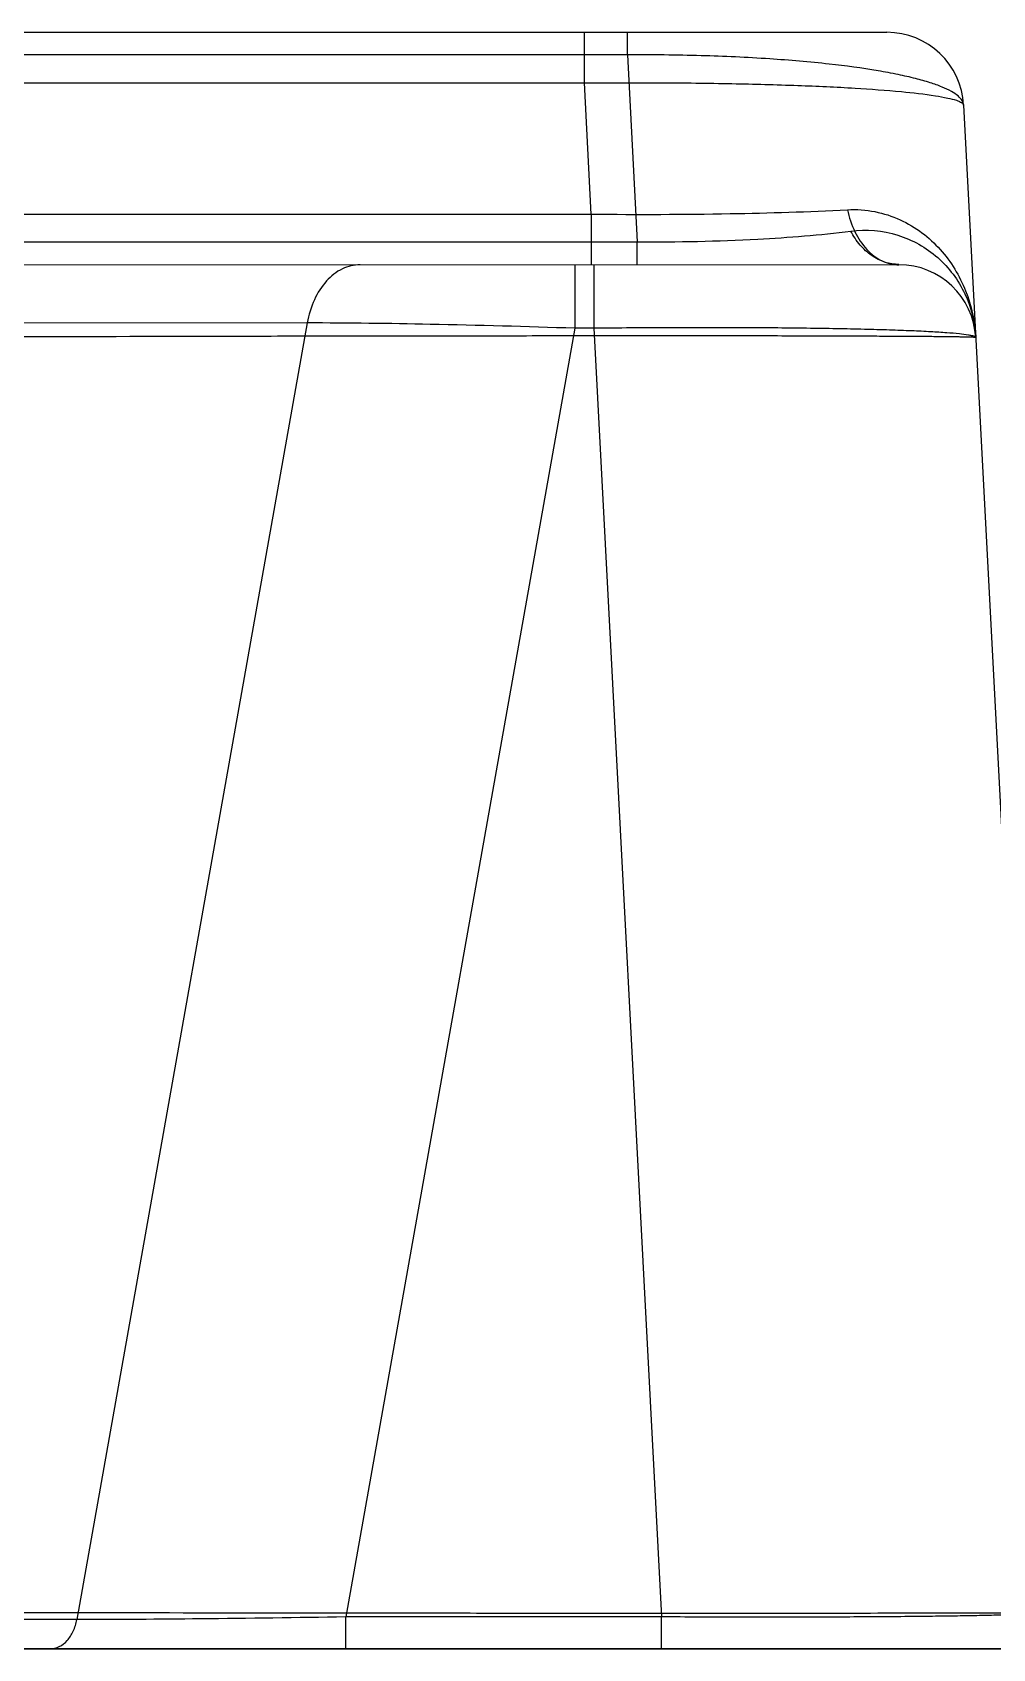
# Model space of a CAD drawing. Header units: millimetres. Extents: x 27275 to 28529, y -21406 to -20519.
# Drawn here: x 27873.1 to 27885.59, y -21147 to -21125.97 of the extents above; entities that cross this region are included whole.
import ezdxf

# ---------------------------------------------------------------- set-up
doc = ezdxf.new("R2010")
doc.units = ezdxf.units.MM
doc.header["$LTSCALE"] = 8
doc.layers.add('Cav-cor', color=30, linetype='Continuous')
doc.layers.add('WT', color=4, linetype='Continuous')

# ---------------------------------------------------------------- blocks, each defined once
blk = doc.blocks.new('20160902.185733')
at = {"layer": 'Cav-cor', "color": 241}
for p, q in [((-65.016, 32.897), (-52.69, 32.897)), ((-56.624, 32.239), (-56.624, 32.897)), ((-56.065, 32.604), (-56.065, 32.897)), ((-56.065, 32.604), (-65.016, 32.604)), ((-56.065, 32.604), (-55.938, 30.172)), ((-65.016, 32.239), (-56.624, 32.239)), ((-56.535, 30.532), (-56.624, 32.239)), ((-51.692, 31.949), (-50.664, 12.348)), ((-65.016, 30.532), (-56.535, 30.532)), ((-56.535, 30.532), (-56.535, 29.874)), ((-65.016, 30.172), (-55.938, 30.172)), ((-55.938, 29.879), (-55.938, 30.172)), ((-90.747, 29.879), (-52.532, 29.874)), ((-56.75, 29.874), (-56.75, 29.048)), ((-56.501, 29.874), (-56.501, 29.048)), ((-60.228, 29.117), (-66.022, 29.116)), ((-60.228, 29.117), (-63.227, 12.253)), ((-56.75, 29.048), (-59.729, 12.288)), ((-56.501, 29.048), (-56.75, 29.048)), ((-56.501, 29.048), (-55.623, 12.288)), ((-63.227, 12.253), (-66.254, 12.253)), ((-55.623, 12.288), (-59.729, 12.288)), ((-59.729, 11.874), (-59.729, 12.288)), ((-55.623, 11.874), (-55.623, 12.288)), ((-121.64, 11.874), (38.36, 11.874)), ((-100.055, 11.874), (-59.011, 11.874)), ((-66.254, 11.874), (-51.094, 11.874)), ((-66.254, 11.874), (-51.094, 11.874)), ((-59.011, 11.874), (-28.269, 11.874))]:
    blk.add_line(p, q, dxfattribs=at)
for centre in [(-52.69, 31.897), (-52.532, 28.874)]:
    blk.add_arc(centre, 1, 3, 90, dxfattribs=at)
for points, knots in [([(-51.692, 31.949), (-51.693, 31.97), (-51.71, 32.017), (-51.768, 32.077), (-51.857, 32.135), (-51.98, 32.191), (-52.136, 32.247), (-52.327, 32.3), (-52.553, 32.351), (-52.927, 32.42), (-53.484, 32.494), (-54.251, 32.559), (-55.128, 32.599), (-55.745, 32.606), (-56.065, 32.604)], [0, 0, 0, 0, 0.014005, 0.031638, 0.054773, 0.084341, 0.120869, 0.164708, 0.216119, 0.275286, 0.417174, 0.589435, 0.787188, 1, 1, 1, 1]), ([(-56.624, 32.239), (-56.297, 32.242), (-55.658, 32.244), (-54.732, 32.233), (-53.885, 32.21), (-53.15, 32.177), (-52.553, 32.134), (-52.151, 32.09), (-51.912, 32.047), (-51.809, 32.022), (-51.747, 31.999), (-51.714, 31.982), (-51.692, 31.963), (-51.692, 31.949)], [0, 0, 0, 0, 0.197307, 0.386191, 0.558929, 0.708821, 0.830609, 0.920563, 0.952877, 0.976594, 0.98527, 0.991911, 1, 1, 1, 1]), ([(-56.535, 30.532), (-55.933, 30.527), (-54.821, 30.53), (-53.71, 30.563), (-53.202, 30.59)], [0, 0, 0, 0, 0.54179, 1, 1, 1, 1]), ([(-53.202, 30.59), (-53.083, 30.596), (-52.847, 30.58), (-52.516, 30.472), (-52.229, 30.301), (-51.912, 30.009), (-51.633, 29.55), (-51.544, 29.134), (-51.533, 28.927)], [0, 0, 0, 0, 0.137502, 0.268914, 0.395902, 0.519833, 0.7614, 1, 1, 1, 1]), ([(-53.202, 30.59), (-53.181, 30.491), (-53.121, 30.305), (-52.968, 30.071), (-52.767, 29.913), (-52.607, 29.874), (-52.532, 29.874)], [0, 0, 0, 0, 0.288094, 0.550984, 0.785346, 1, 1, 1, 1]), ([(-55.938, 30.172), (-55.415, 30.169), (-54.486, 30.188), (-53.56, 30.261), (-53.159, 30.312)], [0, 0, 0, 0, 0.563952, 1, 1, 1, 1]), ([(-53.159, 30.312), (-52.956, 30.337), (-52.54, 30.303), (-52.003, 30), (-51.641, 29.515), (-51.544, 29.125), (-51.534, 28.931)], [0, 0, 0, 0, 0.257547, 0.50797, 0.754668, 1, 1, 1, 1]), ([(-52.532, 29.879), (-52.594, 29.879), (-52.72, 29.899), (-52.895, 29.988), (-53.047, 30.129), (-53.125, 30.247), (-53.159, 30.312)], [0, 0, 0, 0, 0.231103, 0.471475, 0.727208, 1, 1, 1, 1]), ([(-59.542, 29.874), (-59.621, 29.874), (-59.788, 29.833), (-59.996, 29.665), (-60.152, 29.417), (-60.21, 29.221), (-60.228, 29.117)], [0, 0, 0, 0, 0.21474, 0.449438, 0.712567, 1, 1, 1, 1]), ([(-56.75, 29.048), (-57.377, 29.069), (-58.536, 29.101), (-59.696, 29.117), (-60.228, 29.117)], [0, 0, 0, 0, 0.54109, 1, 1, 1, 1]), ([(-51.533, 28.927), (-51.533, 28.93), (-51.542, 28.938), (-51.561, 28.945), (-51.591, 28.953), (-51.654, 28.964), (-51.762, 28.977), (-51.924, 28.99), (-52.131, 29.003), (-52.379, 29.015), (-52.667, 29.025), (-52.993, 29.034), (-53.352, 29.042), (-53.89, 29.05), (-54.618, 29.056), (-55.541, 29.056), (-56.177, 29.051), (-56.501, 29.048)], [0, 0, 0, 0, 0.002102, 0.006092, 0.012294, 0.020777, 0.04461, 0.077486, 0.119157, 0.16927, 0.227381, 0.292967, 0.365415, 0.444048, 0.616803, 0.804551, 1, 1, 1, 1]), ([(-66.513, 28.931), (-65.539, 28.935), (-63.628, 28.941), (-61.274, 28.946), (-59.474, 28.95), (-58.217, 28.951), (-57.039, 28.952), (-55.954, 28.953), (-54.97, 28.953), (-54.097, 28.952), (-53.443, 28.95), (-52.982, 28.948), (-52.684, 28.947), (-52.42, 28.946), (-52.19, 28.944), (-51.994, 28.942), (-51.853, 28.941), (-51.757, 28.939), (-51.699, 28.938), (-51.649, 28.937), (-51.609, 28.936), (-51.577, 28.935), (-51.556, 28.934), (-51.545, 28.933), (-51.539, 28.933), (-51.536, 28.932), (-51.534, 28.932), (-51.534, 28.931)], [0, 0, 0, 0, 0.1951, 0.382708, 0.471436, 0.555624, 0.634459, 0.707178, 0.77308, 0.83153, 0.881964, 0.904022, 0.9239, 0.941552, 0.956938, 0.970018, 0.980763, 0.985252, 0.989149, 0.99245, 0.995155, 0.997261, 0.99877, 0.999299, 0.99968, 0.999912, 1, 1, 1, 1]), ([(-65.644, 12.348), (-64.67, 12.347), (-62.759, 12.344), (-60.404, 12.341), (-58.604, 12.339), (-57.346, 12.338), (-56.169, 12.338), (-55.083, 12.337), (-54.099, 12.338), (-53.226, 12.338), (-52.572, 12.339), (-52.111, 12.34), (-51.814, 12.34), (-51.549, 12.341), (-51.319, 12.342), (-51.124, 12.343), (-50.983, 12.343), (-50.887, 12.344), (-50.829, 12.345), (-50.78, 12.345), (-50.739, 12.346), (-50.708, 12.346), (-50.687, 12.347), (-50.675, 12.347), (-50.669, 12.347), (-50.667, 12.348), (-50.664, 12.348), (-50.664, 12.348)], [0, 0, 0, 0, 0.1951, 0.382755, 0.471509, 0.555719, 0.634573, 0.707306, 0.773216, 0.831667, 0.882097, 0.904149, 0.924021, 0.941665, 0.957039, 0.970108, 0.980839, 0.985321, 0.98921, 0.992504, 0.995201, 0.997299, 0.998798, 0.999323, 0.999698, 0.999923, 1, 1, 1, 1]), ([(-63.57, 11.874), (-63.53, 11.874), (-63.447, 11.895), (-63.343, 11.979), (-63.265, 12.103), (-63.236, 12.201), (-63.227, 12.253)], [0, 0, 0, 0, 0.214721, 0.449432, 0.712593, 1, 1, 1, 1]), ([(-59.729, 12.288), (-60.36, 12.277), (-61.526, 12.261), (-62.692, 12.253), (-63.227, 12.253)], [0, 0, 0, 0, 0.540993, 1, 1, 1, 1]), ([(-50.664, 12.348), (-50.664, 12.346), (-50.675, 12.342), (-50.69, 12.339), (-50.72, 12.335), (-50.76, 12.332), (-50.813, 12.328), (-50.905, 12.323), (-51.048, 12.317), (-51.252, 12.31), (-51.499, 12.304), (-51.785, 12.299), (-52.109, 12.295), (-52.468, 12.291), (-53.005, 12.287), (-53.735, 12.284), (-54.66, 12.284), (-55.297, 12.286), (-55.623, 12.288)], [0, 0, 0, 0, 0.001407, 0.004982, 0.010862, 0.019065, 0.029582, 0.042399, 0.074844, 0.116153, 0.165998, 0.223951, 0.289501, 0.36205, 0.44091, 0.614469, 0.803348, 1, 1, 1, 1])]:
    blk.add_open_spline(points, degree=3, knots=knots, dxfattribs=at)

msp = doc.modelspace()

# ---------------------------------------------------------------- linework, layer by layer
at = {"layer": 'Cav-cor', "color": 241}
msp.add_line((27815.266, -21146.996), (27975.266, -21146.996), dxfattribs=at)

# ---------------------------------------------------------------- block references
at = {"layer": 'WT'}
msp.add_blockref('20160902.185733', (27936.905, -21158.871), dxfattribs=at)

doc.saveas('drawing.dxf')
